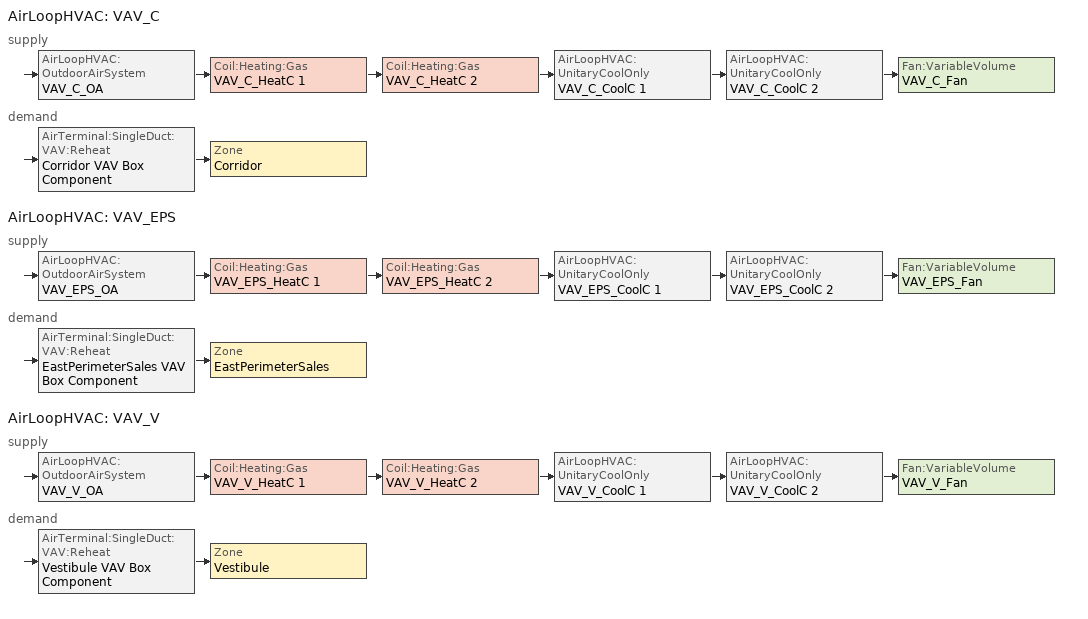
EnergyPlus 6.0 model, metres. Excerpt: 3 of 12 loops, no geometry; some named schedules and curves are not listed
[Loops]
AirLoopHVAC 'VAV_C'
 supply: AirLoopHVAC:OutdoorAirSystem 'VAV_C_OA' > Coil:Heating:Gas 'VAV_C_HeatC 1' > Coil:Heating:Gas 'VAV_C_HeatC 2' > AirLoopHVAC:UnitaryCoolOnly 'VAV_C_CoolC 1' > AirLoopHVAC:UnitaryCoolOnly 'VAV_C_CoolC 2' > Fan:VariableVolume 'VAV_C_Fan'
 demand: AirTerminal:SingleDuct:VAV:Reheat 'Corridor VAV Box Component' > Zone 'Corridor'
AirLoopHVAC 'VAV_EPS'
 supply: AirLoopHVAC:OutdoorAirSystem 'VAV_EPS_OA' > Coil:Heating:Gas 'VAV_EPS_HeatC 1' > Coil:Heating:Gas 'VAV_EPS_HeatC 2' > AirLoopHVAC:UnitaryCoolOnly 'VAV_EPS_CoolC 1' > AirLoopHVAC:UnitaryCoolOnly 'VAV_EPS_CoolC 2' > Fan:VariableVolume 'VAV_EPS_Fan'
 demand: AirTerminal:SingleDuct:VAV:Reheat 'EastPerimeterSales VAV Box Component' > Zone 'EastPerimeterSales'
AirLoopHVAC 'VAV_V'
 supply: AirLoopHVAC:OutdoorAirSystem 'VAV_V_OA' > Coil:Heating:Gas 'VAV_V_HeatC 1' > Coil:Heating:Gas 'VAV_V_HeatC 2' > AirLoopHVAC:UnitaryCoolOnly 'VAV_V_CoolC 1' > AirLoopHVAC:UnitaryCoolOnly 'VAV_V_CoolC 2' > Fan:VariableVolume 'VAV_V_Fan'
 demand: AirTerminal:SingleDuct:VAV:Reheat 'Vestibule VAV Box Component' > Zone 'Vestibule'
[ComponentCost:LineItem]
Name | Line Item Type | Item | Cost per Each | Quantity | Cost per Unit of Output Capacity
Infiltration:Corridor | General | Corridor | 1 | 0
LIGHTING EQUIP:Corridor | Lights | Corridor |  |  | 1
Infiltration:EastPerimeterSales | General | EastPerimeterSales | 1 | 0
People:EastPerimeterSales | General | EastPerimeterSales | 1 | 9.2274
LIGHTING EQUIP:EastPerimeterSales | Lights | EastPerimeterSales |  |  | 1
ElectricEquipment:EastPerimeterSales:PlugMisc | General | EastPerimeterSales | 1 | 0.4614
Infiltration:Vestibule | General | Vestibule | 1 | 0
People:Vestibule | General | Vestibule | 1 | 1.8005
LIGHTING EQUIP:Vestibule | Lights | Vestibule |  |  | 1
[Sizing:Zone] Zone Cooling Design Supply Air Temperature {C}=14; Zone Heating Design Supply Air Temperature {C}=40; Zone Cooling Design Supply Air Humidity Ratio {kg-H20/kg-air}=0.0085; Zone Heating Design Supply Air Humidity Ratio {kg-H20/kg-air}=0.008; Outdoor Air Method=Flow/Zone; Outside Air Flow per Person {(m3/s)/person}=0; Outside Air Flow per Zone Floor Area {(m3/s)/m2}=0; Cooling Design Air Flow Method {Flow/Zone | DesignDay | DesignDayWithLimit}=DesignDay; Cooling Minimum Air Flow Fraction=0; Heating Design Air Flow Method {Flow/Zone | DesignDay}=DesignDay; Heating Design Air Flow Rate=0
Name | Outside Air Flow per Zone {m3/s}
Corridor | 0.0170013
EastPerimeterSales | 0.119796
Vestibule | 0.0233749
[ZoneControl:Thermostat] Control Type Schedule=Dual Zone Control Type Sched
Name | Zone | Control 1
Corridor Thermostat | Corridor | Corridor DualSPSched
EastPerimeterSales Thermostat | EastPerimeterSales | EastPerimeterSales DualSPSched
Vestibule Thermostat | Vestibule | Vestibule DualSPSched
[ThermostatSetpoint:DualSetpoint] Heating Setpoint Temperature Schedule=HtgSetP_Sch; Cooling Setpoint Temperature Schedule=ClgSetP_Sch
Corridor DualSPSched; EastPerimeterSales DualSPSched; Vestibule DualSPSched
[Zone equipment]
Corridor: Corridor VAV Box Component, Corridor PTAC, Corridor OA Unit
EastPerimeterSales: EastPerimeterSales VAV Box Component, EastPerimeterSales PTAC, EastPerimeterSales OA Unit
Vestibule: Vestibule VAV Box Component, Vestibule PTAC, Vestibule OA Unit
[AirTerminal:SingleDuct:VAV:Reheat] Availability Schedule=ALWAYS_ON; Maximum Air Flow Rate {m3/s}=AUTOSIZE; Zone Minimum Air Flow Input Method=Scheduled; Minimum Air Flow Fraction Schedule=MIN_FLOW_FRAC_SCH; Maximum Hot Water or Steam Flow Rate {m3/s}=AUTOSIZE; Minimum Hot Water or Steam Flow Rate {m3/s}=0; Convergence Tolerance=0.001; Damper Heating Action=Reverse; Maximum Flow per Zone Floor Area during Reheat {m3/s-m2}=AUTOCALCULATE; Maximum Flow Fraction During Reheat=AUTOCALCULATE; Maximum Reheat Air Temperature {C}=50
Name | Reheat Coil
Corridor VAV Box Component | Corridor VAV Box Reheat Coil
EastPerimeterSales VAV Box Component | EastPerimeterSales VAV Box Reheat Coil
Vestibule VAV Box Component | Vestibule VAV Box Reheat Coil
[Coil:Heating:Electric] Availability Schedule=ALWAYS_ON; Efficiency=1; Nominal Capacity {W}=AUTOSIZE
Corridor VAV Box Reheat Coil; EastPerimeterSales VAV Box Reheat Coil; Vestibule VAV Box Reheat Coil
[ZoneHVAC:PackagedTerminalAirConditioner] Supply Air Flow Rate During Cooling Operation=AUTOSIZE; Supply Air Flow Rate During Heating Operation=AUTOSIZE; Supply Air Flow Rate When No Cooling or Heating is Needed=AUTOSIZE; Outdoor Air Flow Rate During Cooling Operation=0; Outdoor Air Flow Rate During Heating Operation=0; Outdoor Air Flow Rate When No Cooling or Heating is Needed=0; Fan Placement=DrawThrough; Supply Air Fan Operating Mode Schedule=ALWAYS_ON
Name | Availability Schedule | Supply Air Fan | Heating Coil | Cooling Coil
Corridor PTAC | Corridor_PTAC_Fan_Sch | Corridor PTACFan | Corridor PTAC Heat Coil | Corridor PTAC DX Coil
EastPerimeterSales PTAC | EastPerimeterSales_PTAC_Fan_Sch | EastPerimeterSales PTACFan | EastPerimeterSales PTAC Heat Coil | EastPerimeterSales PTAC DX Coil
Vestibule PTAC | Vestibule_PTAC_Fan_Sch | Vestibule PTACFan | Vestibule PTAC Heat Coil | Vestibule PTAC DX Coil
[Fan:ConstantVolume] Availability Schedule=ALWAYS_ON; Fan Efficiency=0.516; Maximum Flow Rate {m3/s}=AUTOSIZE; Motor Efficiency=0.85; Motor In Airstream Fraction=1
Name | Pressure Rise {Pa}
Corridor PTACFan | 825
EastPerimeterSales PTACFan; Vestibule PTACFan | 550
[Coil:Cooling:DX:SingleSpeed] Availability Schedule=ALWAYS_ON; Rated Total Cooling Capacity {W}=AUTOSIZE; Rated Sensible Heat Ratio=AUTOSIZE; Rated COP=4; Rated Air Flow Rate {m3/s}=AUTOSIZE; Rated Evaporator Fan Power Per Volume Flow Rate {W/(m3/s)}=773.3; Nominal Time for Condensate Removal to Begin {s}=1000; Ratio of Initial Moisture Evaporation Rate and Steady State Latent Capacity=1.5; Maximum Cycling Rate {cycles/hr}=3; Latent Capacity Time Constant {s}=45; Condenser Type=AirCooled
Name | Total Cooling Capacity Function of Temperature Curve | Total Cooling Capacity Function of Flow Fraction Curve | Energy Input Ratio Function of Temperature Curve | Energy Input Ratio Function of Flow Fraction Curve | Part Load Fraction Correlation Curve
Corridor PTAC DX Coil | Corridor PTAC_ClgCapFuncTempCurve | Corridor PTAC_ClgCapFuncFlowFracCurve | Corridor PTAC_ClgEirFuncTempCurve | Corridor PTAC_ClgEirFuncFlowFracCurve | Corridor PTAC_ClgPlrCurve
EastPerimeterSales PTAC DX Coil | EastPerimeterSales PTAC_ClgCapFuncTempCurve | EastPerimeterSales PTAC_ClgCapFuncFlowFracCurve | EastPerimeterSales PTAC_ClgEirFuncTempCurve | EastPerimeterSales PTAC_ClgEirFuncFlowFracCurve | EastPerimeterSales PTAC_ClgPlrCurve
Vestibule PTAC DX Coil | Vestibule PTAC_ClgCapFuncTempCurve | Vestibule PTAC_ClgCapFuncFlowFracCurve | Vestibule PTAC_ClgEirFuncTempCurve | Vestibule PTAC_ClgEirFuncFlowFracCurve | Vestibule PTAC_ClgPlrCurve
[Coil:Heating:Gas] Availability Schedule=ALWAYS_ON; Gas Burner Efficiency=0.8; Nominal Capacity {W}=AUTOSIZE
Corridor PTAC Heat Coil; Corridor OA Unit Heating Coil; EastPerimeterSales PTAC Heat Coil; EastPerimeterSales OA Unit Heating Coil; Vestibule PTAC Heat Coil; Vestibule OA Unit Heating Coil; VAV_C_HeatC 1; VAV_C_HeatC 2; VAV_EPS_HeatC 1; VAV_EPS_HeatC 2; VAV_V_HeatC 1; VAV_V_HeatC 2
[ZoneHVAC:OutdoorAirUnit] Supply Fan Placement {BlowThrough | DrawThrough}=BlowThrough; Unit Control Type {NeutralControl | TemperatureControl}=NeutralControl
Name | Availability Schedule | Zone | Outdoor Air Flow Rate {m3/s} | Outdoor Air Schedule | Supply Fan | Exhaust Fan | Exhaust Air Flow Rate {m3/s} | Exhaust Air Schedule | Outdoor Air Unit List
Corridor OA Unit | Corridor_PTAC_Fan_Sch | Corridor | 0.0170013 | MinOA_Sched | Corridor OA Unit Supply Fan | Corridor OA Unit Exhaust Fan | 0.0170013 | MinOA_Sched | Corridor OA Unit OA Unit Equip List
EastPerimeterSales OA Unit | EastPerimeterSales_PTAC_Fan_Sch | EastPerimeterSales | 0.119796 | MinOA_DCV_SalesVestRest_Sch | EastPerimeterSales OA Unit Supply Fan | EastPerimeterSales OA Unit Exhaust Fan | 0.119796 | MinOA_DCV_SalesVestRest_Sch | EastPerimeterSales OA Unit OA Unit Equip List
Vestibule OA Unit | Vestibule_PTAC_Fan_Sch | Vestibule | 0.0233749 | MinOA_DCV_SalesVestRest_Sch | Vestibule OA Unit Supply Fan | Vestibule OA Unit Exhaust Fan | 0.0233749 | MinOA_DCV_SalesVestRest_Sch | Vestibule OA Unit OA Unit Equip List
[ZoneHVAC:OutdoorAirUnit:EquipmentList] Component 1 Type=Coil:Heating:Gas
Name | Component 1
Corridor OA Unit OA Unit Equip List | Corridor OA Unit Heating Coil
EastPerimeterSales OA Unit OA Unit Equip List | EastPerimeterSales OA Unit Heating Coil
Vestibule OA Unit OA Unit Equip List | Vestibule OA Unit Heating Coil
[Fan:VariableVolume] Maximum Flow Rate {m3/s}=AUTOSIZE; Fan Power Minimum Flow Rate Input Method {Fraction | FixedFlowRate}=Fraction; Fan Power Minimum Flow Fraction=0.6; Motor In Airstream Fraction=1; Fan Coefficient 1=0.0407599; Fan Coefficient 2=0.088045; Fan Coefficient 3=-0.0729261; Fan Coefficient 4=0.94374; Fan Coefficient 5=0
Name | Availability Schedule | Fan Efficiency | Pressure Rise {Pa} | Motor Efficiency
Corridor OA Unit Supply Fan; Corridor OA Unit Exhaust Fan; EastPerimeterSales OA Unit Supply Fan; EastPerimeterSales OA Unit Exhaust Fan; Vestibule OA Unit Supply Fan; Vestibule OA Unit Exhaust Fan | ALWAYS_ON | 1 | 0 | 0.9
VAV_C_Fan | VAV_C_Fan_Sch | 0.516 | 825 | 0.93
VAV_EPS_Fan | VAV_EPS_Fan_Sch | 0.516 | 550 | 0.93
VAV_V_Fan | VAV_V_Fan_Sch | 0.516 | 550 | 0.93
[AirLoopHVAC] Design Supply Air Flow Rate {m3/s}=AUTOSIZE
VAV_C; VAV_EPS; VAV_V
[SetpointManager:MixedAir]
Name | Control Variable | Setpoint Node or NodeList | Control Variable {Temperature}
VAV_C_HeatC 1 MixedAir Manager | Temperature | VAV_C_HeatC 1-VAV_C_HeatC 2Node
VAV_C_HeatC 2 MixedAir Manager | Temperature | VAV_C_HeatC 2-VAV_C_CoolC 1Node
VAV_C_CoolC 1 SAT Manager |  | VAV_C_CoolC 1-VAV_C_CoolC 2Node | Temperature
VAV_C_OAMixed Air Temp Manager | Temperature | VAV_C_OA-VAV_C_HeatC 1Node
VAV_EPS_HeatC 1 MixedAir Manager | Temperature | VAV_EPS_HeatC 1-VAV_EPS_HeatC 2Node
VAV_EPS_HeatC 2 MixedAir Manager | Temperature | VAV_EPS_HeatC 2-VAV_EPS_CoolC 1Node
VAV_EPS_CoolC 1 SAT Manager |  | VAV_EPS_CoolC 1-VAV_EPS_CoolC 2Node | Temperature
VAV_EPS_OAMixed Air Temp Manager | Temperature | VAV_EPS_OA-VAV_EPS_HeatC 1Node
VAV_V_HeatC 1 MixedAir Manager | Temperature | VAV_V_HeatC 1-VAV_V_HeatC 2Node
VAV_V_HeatC 2 MixedAir Manager | Temperature | VAV_V_HeatC 2-VAV_V_CoolC 1Node
VAV_V_CoolC 1 SAT Manager |  | VAV_V_CoolC 1-VAV_V_CoolC 2Node | Temperature
VAV_V_OAMixed Air Temp Manager | Temperature | VAV_V_OA-VAV_V_HeatC 1Node
[Sizing:System] Type Of Load To Size On=Sensible; Design Outdoor Air Flow Rate {m3/s}=AUTOSIZE; Minimum System Air Flow Ratio=0.3; Preheat Design Temperature {C}=7; Preheat Design Humidity Ratio {kg-H2O/kg-air}=0.008; Precool Design Temperature {C}=12.8; Precool Design Humidity Ratio {kg-H2O/kg-air}=0.008; Central Cooling Design Supply Air Temperature {C}=12.8; Central Heating Design Supply Air Temperature {C}=16.7; Sizing Option {Coincident | NonCoincident}=NonCoincident; 100% Outdoor Air in Cooling {Yes | No}=No; 100% Outdoor Air in Heating {Yes | No}=No; Central Cooling Design Supply Air Humidity Ratio {kg-H2O/kg-air}=0.0085; Central Heating Design Supply Air Humidity Ratio {kg-H2O/kg-air}=0.008; Cooling Design Air Flow Method=DesignDay; Cooling Design Air Flow Rate {m3/s}=0; Heating Design Air Flow Method=DesignDay; Heating Design Air Flow Rate {m3/s}=0
VAV_C; VAV_EPS; VAV_V
[Controller:OutdoorAir] Minimum Outdoor Air Flow Rate {m3/s}=AUTOSIZE; Maximum Outdoor Air Flow Rate {m3/s}=AUTOSIZE; Economizer Control Type=DifferentialEnthalpy; Economizer Control Action Type=ModulateFlow; Economizer Maximum Limit Dry-Bulb Temperature {C}=28; Economizer Maximum Limit Enthalpy {J/kg}=64000; Economizer Minimum Limit Dry-Bulb Temperature {C}=-100; Lockout Type=NoLockout; Minimum Limit Type=FixedMinimum; High Humidity Control=No; Heat Recovery Bypass Control Type=BypassWhenOAFlowGreaterThanMinimum
Name | Minimum Outdoor Air Schedule
VAV_C_OA_Controller | MinOA_Sched
VAV_EPS_OA_Controller; VAV_V_OA_Controller | MinOA_DCV_SalesVestRest_Sch
[AirLoopHVAC:UnitaryCoolOnly] Availability Schedule=ALWAYS_ON
Name | Cooling Coil
VAV_C_CoolC 1 | VAV_C_CoolC 1 DXCoil
VAV_C_CoolC 2 | VAV_C_CoolC 2 DXCoil
VAV_EPS_CoolC 1 | VAV_EPS_CoolC 1 DXCoil
VAV_EPS_CoolC 2 | VAV_EPS_CoolC 2 DXCoil
VAV_V_CoolC 1 | VAV_V_CoolC 1 DXCoil
VAV_V_CoolC 2 | VAV_V_CoolC 2 DXCoil
[Coil:Cooling:DX:TwoSpeed] Availability Schedule=ALWAYS_ON; Rated High Speed Total Cooling Capacity {W}=AUTOSIZE; Rated High Speed Sensible Heat Ratio=AUTOSIZE; Rated High Speed COP=3; Rated High Speed Air Flow Rate {m3/s}=AUTOSIZE; Rated Low Speed Total Cooling Capacity {W}=AUTOSIZE; Rated Low Speed Sensible Heat Ratio=0.69; Rated Low Speed COP=3; Rated Low Speed Air Flow Rate=AUTOSIZE; Condenser Type=AirCooled; Basin Heater Capacity {W/K}=10; Basin Heater Setpoint Temperature {C}=2
Name | Total Cooling Capacity Function of Temperature Curve | Total Cooling Capacity Function of Flow Fraction Curve | Energy Input Ratio Function of Temperature Curve | Energy Input Ratio Function of Flow Fraction Curve | Part Load Fraction Correlation Curve | Low Speed Total Cooling Capacity Function of Temperature Curve | Low Speed Energy Input Ratio Function of Temperature Curve
VAV_C_CoolC 1 DXCoil | VAV_C_CoolC 1_ClgCapFuncTempCurve | VAV_C_CoolC 1_ClgCapFuncFlowFracCurve | VAV_C_CoolC 1_ClgEirFuncTempCurve | VAV_C_CoolC 1_ClgEirFuncFlowFracCurve | VAV_C_CoolC 1_ClgPlrCurve | VAV_C_CoolC 1_ClgLowSpdCapFuncTempCurve | VAV_C_CoolC 1_ClgLowSpdEirFuncTempCurve
VAV_C_CoolC 2 DXCoil | VAV_C_CoolC 2_ClgCapFuncTempCurve | VAV_C_CoolC 2_ClgCapFuncFlowFracCurve | VAV_C_CoolC 2_ClgEirFuncTempCurve | VAV_C_CoolC 2_ClgEirFuncFlowFracCurve | VAV_C_CoolC 2_ClgPlrCurve | VAV_C_CoolC 2_ClgLowSpdCapFuncTempCurve | VAV_C_CoolC 2_ClgLowSpdEirFuncTempCurve
VAV_EPS_CoolC 1 DXCoil | VAV_EPS_CoolC 1_ClgCapFuncTempCurve | VAV_EPS_CoolC 1_ClgCapFuncFlowFracCurve | VAV_EPS_CoolC 1_ClgEirFuncTempCurve | VAV_EPS_CoolC 1_ClgEirFuncFlowFracCurve | VAV_EPS_CoolC 1_ClgPlrCurve | VAV_EPS_CoolC 1_ClgLowSpdCapFuncTempCurve | VAV_EPS_CoolC 1_ClgLowSpdEirFuncTempCurve
VAV_EPS_CoolC 2 DXCoil | VAV_EPS_CoolC 2_ClgCapFuncTempCurve | VAV_EPS_CoolC 2_ClgCapFuncFlowFracCurve | VAV_EPS_CoolC 2_ClgEirFuncTempCurve | VAV_EPS_CoolC 2_ClgEirFuncFlowFracCurve | VAV_EPS_CoolC 2_ClgPlrCurve | VAV_EPS_CoolC 2_ClgLowSpdCapFuncTempCurve | VAV_EPS_CoolC 2_ClgLowSpdEirFuncTempCurve
VAV_V_CoolC 1 DXCoil | VAV_V_CoolC 1_ClgCapFuncTempCurve | VAV_V_CoolC 1_ClgCapFuncFlowFracCurve | VAV_V_CoolC 1_ClgEirFuncTempCurve | VAV_V_CoolC 1_ClgEirFuncFlowFracCurve | VAV_V_CoolC 1_ClgPlrCurve | VAV_V_CoolC 1_ClgLowSpdCapFuncTempCurve | VAV_V_CoolC 1_ClgLowSpdEirFuncTempCurve
VAV_V_CoolC 2 DXCoil | VAV_V_CoolC 2_ClgCapFuncTempCurve | VAV_V_CoolC 2_ClgCapFuncFlowFracCurve | VAV_V_CoolC 2_ClgEirFuncTempCurve | VAV_V_CoolC 2_ClgEirFuncFlowFracCurve | VAV_V_CoolC 2_ClgPlrCurve | VAV_V_CoolC 2_ClgLowSpdCapFuncTempCurve | VAV_V_CoolC 2_ClgLowSpdEirFuncTempCurve
[EnergyManagementSystem:Sensor]
VAV_C_RA_Enth: VAV_C Supply Equipment Inlet Node; System Node Enthalpy
VAV_C_Heat_Load: Corridor; Zone/Sys Sensible Load to Heating Setpoint Predicted
VAV_C_FanFraction: Corridor VAV Box Component; VAV Terminal Damper Position
VAV_C_MinFlowFraction: Corridor VAV Box Component; VAV Terminal Minimum Air Flow Fraction
Corridor_RH: Corridor; Zone Air Relative Humidity
Corridor_Tdb: Corridor; Zone/Sys Air Temperature
VAV_EPS_RA_Enth: VAV_EPS Supply Equipment Inlet Node; System Node Enthalpy
VAV_EPS_Heat_Load: EastPerimeterSales; Zone/Sys Sensible Load to Heating Setpoint Predicted
VAV_EPS_FanFraction: EastPerimeterSales VAV Box Component; VAV Terminal Damper Position
VAV_EPS_MinFlowFraction: EastPerimeterSales VAV Box Component; VAV Terminal Minimum Air Flow Fraction
EastPerimeterSales_RH: EastPerimeterSales; Zone Air Relative Humidity
EastPerimeterSales_Tdb: EastPerimeterSales; Zone/Sys Air Temperature
VAV_V_RA_Enth: VAV_V Supply Equipment Inlet Node; System Node Enthalpy
VAV_V_Heat_Load: Vestibule; Zone/Sys Sensible Load to Heating Setpoint Predicted
VAV_V_FanFraction: Vestibule VAV Box Component; VAV Terminal Damper Position
VAV_V_MinFlowFraction: Vestibule VAV Box Component; VAV Terminal Minimum Air Flow Fraction
Vestibule_RH: Vestibule; Zone Air Relative Humidity
Vestibule_Tdb: Vestibule; Zone/Sys Air Temperature
[EnergyManagementSystem:TrendVariable]
VAV_C_FanFractionLog: VAV_C_FanFraction; 4
VAV_EPS_FanFractionLog: VAV_EPS_FanFraction; 4
VAV_V_FanFractionLog: VAV_V_FanFraction; 4
[Schedule:Compact]
Always_On; VAV_EPS_Fan_Sch; VAV_V_Fan_Sch; VAV_C_Fan_Sch; EastPerimeterSales_PTAC_Fan_Sch; Vestibule_PTAC_Fan_Sch; Corridor_PTAC_Fan_Sch: Fraction, Through: 12/31, For: AllDays, Until: 24:00, 1
MinOA_Sched: On/Off, Through: 12/31, For: Weekdays Saturday, Until: 06:00, 0, Until: 24:00, 1, For: Sunday, Until: 06:00, 0, Until: 22:00, 1, Until: 24:00, 0, For: SummerDesignDay, Until: 06:00, 0, Until: 24:00, 1, For: WinterDesignDay, Until: 06:00, 0, Until: 24:00, 1, For: AllOtherDays, Until: 24:00, 0
Dual Zone Control Type Sched: Control Type, Through: 12/31, For: AllDays, Until: 24:00, 4
Min_Flow_Frac_Sch: Fraction, Through: 12/31, For: Weekdays Saturday, Until: 06:00, 0, Until: 24:00, 0.3, For: Sunday, Until: 06:00, 0, Until: 22:00, 0.3, Until: 24:00, 0, For: SummerDesignDay, Until: 06:00, 0, Until: 24:00, 0.3, For: WinterDesignDay, Until: 06:00, 0, Until: 24:00, 0.3, For: AllOtherDays, Until: 24:00, 0
MinOA_DCV_SalesVestRest_Sch: Fraction, Through: 11/30, For: Weekdays, Until: 06:00, 0, Until: 08:00, 0.761414, Until: 09:00, 0.829581, Until: 11:00, 0.863665, Until: 13:00, 0.897749, Until: 17:00, 0.863665, Until: 19:00, 0.897749, Until: 21:00, 0.863665, Until: 22:00, 0.829581, Until: 24:00, 0.761414, For: Saturday, Until: 06:00, 0, Until: 08:00, 0.761414, Until: 09:00, 0.829581, Until: 11:00, 0.863665, Until: 19:00, 0.897749, Until: 21:00, 0.863665, Until: 22:00, 0.829581, Until: 24:00, 0.761414, For: Sunday, Until: 06:00, 0, Until: 08:00, 0.761414, Until: 09:00, 0.829581, Until: 11:00, 0.863665, Until: 17:00, 0.897749, Until: 19:00, 0.863665, Until: 20:00, 0.829581, Until: 22:00, 0.761414, Until: 24:00, 0, For: SummerDesignDay, Until: 06:00, 0, Until: 24:00, 1, For: WinterDesignDay, Until: 06:00, 0, Until: 24:00, 1, For: AllOtherDays, Until: 24:00, 0, Through: 12/31, For: Weekdays, Until: 06:00, 0, Until: 08:00, 0.795497, Until: 09:00, 0.863665, Until: 11:00, 0.931832, Until: 13:00, 1, Until: 17:00, 0.931832, Until: 19:00, 1, Until: 21:00, 0.931832, Until: 22:00, 0.863665, Until: 24:00, 0.795497, For: Saturday, Until: 06:00, 0, Until: 08:00, 0.795497, Until: 09:00, 0.863665, Until: 11:00, 0.931832, Until: 19:00, 1, Until: 21:00, 0.931832, Until: 22:00, 0.863665, Until: 24:00, 0.795497, For: Sunday, Until: 06:00, 0, Until: 08:00, 0.795497, Until: 09:00, 0.863665, Until: 11:00, 0.931832, Until: 17:00, 1, Until: 19:00, 0.931832, Until: 20:00, 0.863665, Until: 22:00, 0.795497, Until: 24:00, 0, For: SummerDesignDay, Until: 06:00, 0, Until: 24:00, 1, For: WinterDesignDay, Until: 06:00, 0, Until: 24:00, 1, For: AllOtherDays, Until: 24:00, 0
[Curve:Biquadratic] Minimum Value of x=17; Maximum Value of x=22; Minimum Value of y=13; Maximum Value of y=46
Name | Coefficient1 Constant | Coefficient2 x | Coefficient3 x**2 | Coefficient4 y | Coefficient5 y**2 | Coefficient6 x*y
Corridor PTAC_ClgCapFuncTempCurve; EastPerimeterSales PTAC_ClgCapFuncTempCurve; Vestibule PTAC_ClgCapFuncTempCurve | 0.942588 | 0.00954335 | 0.00068377 | -0.0110427 | 5.249e-06 | -9.72e-06
Corridor PTAC_ClgEirFuncTempCurve; EastPerimeterSales PTAC_ClgEirFuncTempCurve; Vestibule PTAC_ClgEirFuncTempCurve | 0.342414 | 0.034885 | -0.0006237 | 0.00497722 | 0.000437951 | -0.000728028
VAV_C_CoolC 1_ClgCapFuncTempCurve; VAV_C_CoolC 1_ClgLowSpdCapFuncTempCurve; VAV_C_CoolC 2_ClgCapFuncTempCurve; VAV_C_CoolC 2_ClgLowSpdCapFuncTempCurve; VAV_EPS_CoolC 1_ClgCapFuncTempCurve | 0.42415 | 0.04426 | -0.00042 | 0.00333 | -0.00008 | -0.00021
VAV_C_CoolC 1_ClgEirFuncTempCurve; VAV_C_CoolC 1_ClgLowSpdEirFuncTempCurve; VAV_C_CoolC 2_ClgEirFuncTempCurve; VAV_C_CoolC 2_ClgLowSpdEirFuncTempCurve; VAV_EPS_CoolC 1_ClgEirFuncTempCurve | 1.23649 | -0.02431 | 0.00057 | -0.01434 | 0.00063 | -0.00038
[Curve:Quadratic]
Name | Coefficient1 Constant | Coefficient2 x | Coefficient3 x**2 | Minimum Value of x | Maximum Value of x
Corridor PTAC_ClgCapFuncFlowFracCurve; EastPerimeterSales PTAC_ClgCapFuncFlowFracCurve; Vestibule PTAC_ClgCapFuncFlowFracCurve | 0.8 | 0.2 | 0 | 0.5 | 1.5
Corridor PTAC_ClgEirFuncFlowFracCurve; EastPerimeterSales PTAC_ClgEirFuncFlowFracCurve; Vestibule PTAC_ClgEirFuncFlowFracCurve | 1.1552 | -0.1808 | 0.0256 | 0.5 | 1.5
Corridor PTAC_ClgPlrCurve; EastPerimeterSales PTAC_ClgPlrCurve; Vestibule PTAC_ClgPlrCurve | 0.85 | 0.15 | 0 | 0 | 1
VAV_C_CoolC 1_ClgCapFuncFlowFracCurve; VAV_C_CoolC 2_ClgCapFuncFlowFracCurve; VAV_EPS_CoolC 1_ClgCapFuncFlowFracCurve | 0.77136 | 0.34053 | -0.11088 | 0.75918 | 1.13877
VAV_C_CoolC 1_ClgEirFuncFlowFracCurve; VAV_C_CoolC 2_ClgEirFuncFlowFracCurve | 1.2055 | -0.32953 | 0.12308 | 0.75918 | 1.13877
VAV_C_CoolC 1_ClgPlrCurve; VAV_C_CoolC 2_ClgPlrCurve | 0.771 | 0.229 | 0 | 0 | 1
